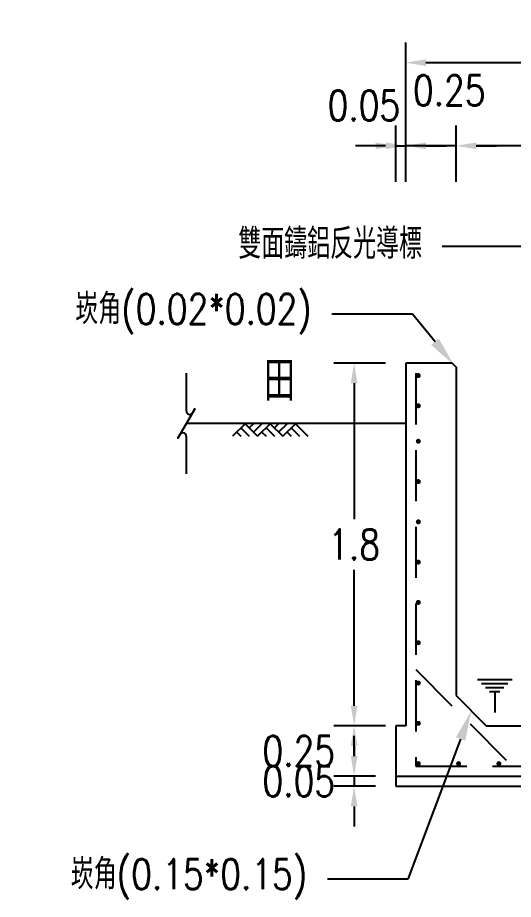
# Model space of a CAD drawing. Header units: millimetres. Extents: x -1400 to 47730, y 8839 to 61291.
# Drawn here: x 2947 to 5409, y 17497 to 21872 of the extents above; entities that cross this region are included whole.
import ezdxf
from ezdxf import colors
from ezdxf.entities.mleader import LeaderData, LeaderLine
from ezdxf.enums import TextEntityAlignment as Align
from ezdxf.math import Vec2, Vec3

# ---------------------------------------------------------------- set-up
doc = ezdxf.new("R2010")
doc.units = ezdxf.units.MM
doc.header["$LTSCALE"] = 20
doc.linetypes.add('DASHED', pattern=[19.05, 12.7, -6.35])
for name, color, linetype in [('CON', 7, 'Continuous'), ('DIM', 7, 'Continuous'), ('GL', 253, 'Continuous'), ('MLEADER', 2, 'Continuous'), ('ST', 1, 'DASHED')]:
    doc.layers.add(name, color=color, linetype=linetype)
doc.styles.add('YLIA', font='romans.shx', dxfattribs={"width": 0.8, "bigfont": 'lsp.shx'})
doc.dimstyles.new('DIM50m', dxfattribs={"dimscale": 50, "dimtxt": 3, "dimasz": 2, "dimexe": 2, "dimexo": 2, "dimgap": 1, "dimtad": 1, "dimtih": 1, "dimtoh": 1, "dimdec": 4, "dimlfac": 0.001, "dimdsep": 46, "dimtxsty": 'YLIA', "dimcen": 2, "dimdle": 2, "dimadec": 0, "dimazin": 0, "dimtfac": 1, "dimtdec": 4, "dimtmove": 2, "dimatfit": 3, "dimfxl": 0, "dimtolj": 1, "dimarcsym": 0})

# ---------------------------------------------------------------- blocks, each defined once
blk = doc.blocks.new('A$C378B6A3C')
at = {"lineweight": -3}
for p, q in [((-923.81, 9940.47), (-889.46, 9940.47)), ((-919.8, 9936.47), (-893.47, 9936.47)), ((-915.79, 9932.47), (-897.47, 9932.47)), ((-911.78, 9928.47), (-901.48, 9928.47)), ((-906.63, 9928.47), (-906.63, 9907.6))]:
    blk.add_line(p, q, dxfattribs=at)
blk = doc.blocks.new('*D25')
at = {"layer": 'Defpoints', "color": 0, "transparency": 16777216}
for p in [(5125, 21236.5), (5125, 20957.7), (6325, 20937.7)]:
    blk.add_point(p, dxfattribs=at)
at = {"layer": 'DIM', "color": 0, "lineweight": -2, "transparency": 16777216}
for p, q in [((5125, 21057.7), (5125, 21336.5)), ((6325, 21037.7), (6325, 21336.5)), ((6225, 21236.5), (5225, 21236.5))]:
    blk.add_line(p, q, dxfattribs=at)
at = {"layer": 'DIM', "color": 0, "transparency": 16777216}
for points in [[(5225, 21253.1), (5225, 21219.8), (5125, 21236.5)], [(6225, 21253.1), (6225, 21219.8), (6325, 21236.5)]]:
    blk.add_solid(points, dxfattribs=at)
at = {"layer": 'DIM', "color": 0, "transparency": 16777216, "insert": (5725, 21361.5), "char_height": 150, "attachment_point": 5, "style": 'YLIA'}
blk.add_mtext('\\A1;1.2', dxfattribs=at)
blk = doc.blocks.new('*D26')
at = {"layer": 'Defpoints', "color": 0, "transparency": 16777216}
for p in [(4875, 21236.5), (4875, 20957.7), (5125, 20957.7)]:
    blk.add_point(p, dxfattribs=at)
at = {"layer": 'DIM', "color": 0, "lineweight": -2, "transparency": 16777216}
for p, q in [((4875, 21057.7), (4875, 21336.5)), ((5125, 21057.7), (5125, 21336.5)), ((4775, 21236.5), (4675, 21236.5)), ((5125, 21236.5), (4875, 21236.5)), ((5225, 21236.5), (5325, 21236.5))]:
    blk.add_line(p, q, dxfattribs=at)
at = {"layer": 'DIM', "color": 0, "transparency": 16777216}
for points in [[(4775, 21253.1), (4775, 21219.8), (4875, 21236.5)], [(5225, 21253.1), (5225, 21219.8), (5125, 21236.5)]]:
    blk.add_solid(points, dxfattribs=at)
at = {"layer": 'DIM', "color": 0, "transparency": 16777216, "insert": (5091.1, 21511.5), "char_height": 150, "attachment_point": 5, "style": 'YLIA'}
blk.add_mtext('\\A1;0.25', dxfattribs=at)
blk = doc.blocks.new('*D29')
at = {"layer": 'Defpoints', "color": 0, "transparency": 16777216}
for p in [(6575, 21649), (4875, 21236.5), (6575, 21236.5)]:
    blk.add_point(p, dxfattribs=at)
at = {"layer": 'DIM', "color": 0, "lineweight": -2, "transparency": 16777216}
for p, q in [((4875, 21336.5), (4875, 21749)), ((6575, 21336.5), (6575, 21749)), ((4975, 21649), (6475, 21649))]:
    blk.add_line(p, q, dxfattribs=at)
at = {"layer": 'DIM', "color": 0, "transparency": 16777216}
for points in [[(4975, 21665.7), (4975, 21632.4), (4875, 21649)], [(6475, 21665.7), (6475, 21632.4), (6575, 21649)]]:
    blk.add_solid(points, dxfattribs=at)
at = {"layer": 'DIM', "color": 0, "transparency": 16777216, "insert": (5725, 21774), "char_height": 150, "attachment_point": 5, "style": 'YLIA'}
blk.add_mtext('\\A1;1.7', dxfattribs=at)
blk = doc.blocks.new('*D31')
at = {"layer": 'Defpoints', "color": 0, "transparency": 16777216}
for p in [(4875, 21236.5), (4825, 20957.7), (4875, 20957.7)]:
    blk.add_point(p, dxfattribs=at)
at = {"layer": 'DIM', "color": 0, "lineweight": -2, "transparency": 16777216}
for p, q in [((4825, 21057.7), (4825, 21336.5)), ((4875, 21057.7), (4875, 21336.5)), ((4725, 21236.5), (4625, 21236.5)), ((4825, 21236.5), (4875, 21236.5)), ((4975, 21236.5), (5075, 21236.5))]:
    blk.add_line(p, q, dxfattribs=at)
at = {"layer": 'DIM', "color": 0, "transparency": 16777216}
for points in [[(4725, 21253.1), (4725, 21219.8), (4825, 21236.5)], [(4975, 21253.1), (4975, 21219.8), (4875, 21236.5)]]:
    blk.add_solid(points, dxfattribs=at)
at = {"layer": 'DIM', "color": 0, "transparency": 16777216, "insert": (4667.2, 21436.5), "char_height": 150, "attachment_point": 5, "style": 'YLIA'}
blk.add_mtext('\\A1;0.05', dxfattribs=at)
blk = doc.blocks.new('*D33')
at = {"layer": 'Defpoints', "color": 0, "transparency": 16777216}
for p in [(4875, 20157.7), (4618.6, 18357.7), (4875, 18357.7)]:
    blk.add_point(p, dxfattribs=at)
at = {"layer": 'DIM', "color": 0, "lineweight": -2, "transparency": 16777216}
for p, q in [((4775, 20157.7), (4518.6, 20157.7)), ((4618.6, 20057.7), (4618.6, 19382.7)), ((4618.6, 18457.7), (4618.6, 19132.7)), ((4775, 18357.7), (4518.6, 18357.7))]:
    blk.add_line(p, q, dxfattribs=at)
at = {"layer": 'DIM', "color": 0, "transparency": 16777216}
for points in [[(4602, 20057.7), (4635.3, 20057.7), (4618.6, 20157.7)], [(4602, 18457.7), (4635.3, 18457.7), (4618.6, 18357.7)]]:
    blk.add_solid(points, dxfattribs=at)
at = {"layer": 'DIM', "color": 0, "transparency": 16777216, "insert": (4618.6, 19257.7), "char_height": 150, "attachment_point": 5, "style": 'YLIA'}
blk.add_mtext('\\A1;1.8', dxfattribs=at)
blk = doc.blocks.new('*D34')
at = {"layer": 'Defpoints', "color": 0, "transparency": 16777216}
for p in [(4875, 18357.7), (4618.6, 18107.7), (4825, 18107.7)]:
    blk.add_point(p, dxfattribs=at)
at = {"layer": 'DIM', "color": 0, "lineweight": -2, "transparency": 16777216}
for p, q in [((4775, 18357.7), (4518.6, 18357.7)), ((4618.6, 18257.7), (4618.6, 18207.7)), ((4725, 18107.7), (4518.6, 18107.7))]:
    blk.add_line(p, q, dxfattribs=at)
at = {"layer": 'DIM', "color": 0, "transparency": 16777216}
for points in [[(4602, 18257.7), (4635.3, 18257.7), (4618.6, 18357.7)], [(4602, 18207.7), (4635.3, 18207.7), (4618.6, 18107.7)]]:
    blk.add_solid(points, dxfattribs=at)
at = {"layer": 'DIM', "color": 0, "transparency": 16777216, "insert": (4343.6, 18232.7), "char_height": 150, "attachment_point": 5, "style": 'YLIA'}
blk.add_mtext('\\A1;0.25', dxfattribs=at)
blk = doc.blocks.new('*D35')
at = {"layer": 'Defpoints', "color": 0, "transparency": 16777216}
for p in [(4825, 18107.7), (4618.6, 18057.7), (4825, 18057.7)]:
    blk.add_point(p, dxfattribs=at)
at = {"layer": 'DIM', "color": 0, "lineweight": -2, "transparency": 16777216}
for p, q in [((4618.6, 18207.7), (4618.6, 18307.7)), ((4725, 18107.7), (4518.6, 18107.7)), ((4618.6, 18107.7), (4618.6, 18057.7)), ((4725, 18057.7), (4518.6, 18057.7)), ((4618.6, 17957.7), (4618.6, 17857.7))]:
    blk.add_line(p, q, dxfattribs=at)
at = {"layer": 'DIM', "color": 0, "transparency": 16777216}
for points in [[(4602, 18207.7), (4635.3, 18207.7), (4618.6, 18107.7)], [(4602, 17957.7), (4635.3, 17957.7), (4618.6, 18057.7)]]:
    blk.add_solid(points, dxfattribs=at)
at = {"layer": 'DIM', "color": 0, "transparency": 16777216, "insert": (4343.6, 18082.7), "char_height": 150, "attachment_point": 5, "style": 'YLIA'}
blk.add_mtext('\\A1;0.05', dxfattribs=at)
blk = doc.blocks.new('LeftGL')
for p, q in [((-16.667, 5), (-16.667, 1.25)), ((0, 0), (-16.667, 0)), ((-10.833, -0.011), (-12.083, -1.261)), ((-11.667, -0.844), (-11.25, -1.261)), ((-11.25, -0.428), (-10.417, -1.261)), ((-10.833, -0.011), (-9.583, -1.261)), ((-10, -0.011), (-10.417, -0.428)), ((-9.167, -0.011), (-10, -0.844)), ((-8.333, -0.011), (-9.583, -1.261)), ((-9.167, -0.844), (-8.75, -1.261)), ((-8.75, -0.428), (-7.917, -1.261)), ((-8.333, -0.011), (-7.083, -1.261)), ((-7.5, -0.011), (-7.917, -0.428)), ((-6.667, -0.011), (-7.5, -0.844)), ((-5.833, -0.011), (-7.083, -1.261)), ((-6.667, -0.844), (-6.25, -1.261)), ((-6.25, -0.428), (-5.417, -1.261)), ((-5.833, -0.011), (-4.583, -1.261)), ((-16.667, -1.25), (-16.667, -5))]:
    blk.add_line(p, q)
blk.add_lwpolyline([(-16.068, 1.049), (-15.833, 1.458), (-17.5, -1.458), (-17.266, -1.05)])
for centre, start, end in [((-16.333, 1.25), 180.09125, 322.83223), ((-17, -1.25), 0, 143.02745)]:
    blk.add_arc(centre, 0.333, start, end)
at = {"style": 'YLIA', "width": 0.8}
blk.add_attdef('ENV', text='', height=4, dxfattribs=at).set_placement((-7.413, 4.242), align=Align.MIDDLE_CENTER)
blk = doc.blocks.new('*D36')
at = {"layer": 'Defpoints', "color": 0, "transparency": 16777216}
for p in [(5402.7, 18587.7), (5402.7, 18357.7), (5571.2, 18357.7)]:
    blk.add_point(p, dxfattribs=at)
at = {"layer": 'DIM', "color": 0, "lineweight": -2, "transparency": 16777216}
for p, q in [((5571.2, 18687.7), (5571.2, 18787.7)), ((5502.7, 18587.7), (5671.2, 18587.7)), ((5571.2, 18587.7), (5571.2, 18357.7)), ((5502.7, 18357.7), (5671.2, 18357.7)), ((5571.2, 18257.7), (5571.2, 18157.7))]:
    blk.add_line(p, q, dxfattribs=at)
at = {"layer": 'DIM', "color": 0, "transparency": 16777216}
for points in [[(5554.5, 18687.7), (5587.8, 18687.7), (5571.2, 18587.7)], [(5554.5, 18257.7), (5587.8, 18257.7), (5571.2, 18357.7)]]:
    blk.add_solid(points, dxfattribs=at)
at = {"layer": 'DIM', "color": 0, "transparency": 16777216, "insert": (5996.2, 18472.7), "char_height": 150, "attachment_point": 5, "style": 'YLIA'}
blk.add_mtext('\\A1;0.23', dxfattribs=at)

msp = doc.modelspace()

# ---------------------------------------------------------------- hatches: boundary and pattern name
at = {"layer": 'ST'}
h = msp.add_hatch(color=256, dxfattribs=at)
edge = h.paths.add_edge_path()
edge.add_arc((4937.47119, 20096.05445), 12.5, 0, 360)
h = msp.add_hatch(color=256, dxfattribs=at)
edge = h.paths.add_edge_path()
edge.add_arc((4937.47119, 19946.05445), 12.5, 0, 360)
h = msp.add_hatch(color=256, dxfattribs=at)
edge = h.paths.add_edge_path()
edge.add_arc((4937.47119, 19770.19016), 12.5, 0, 360)
h = msp.add_hatch(color=256, dxfattribs=at)
edge = h.paths.add_edge_path()
edge.add_arc((4937.47119, 19570.19016), 12.5, 0, 360)
h = msp.add_hatch(color=256, dxfattribs=at)
edge = h.paths.add_edge_path()
edge.add_arc((4937.47119, 19370.19016), 12.5, 0, 360)
h = msp.add_hatch(color=256, dxfattribs=at)
edge = h.paths.add_edge_path()
edge.add_arc((4937.47119, 19170.19016), 12.5, 0, 360)
h = msp.add_hatch(color=256, dxfattribs=at)
edge = h.paths.add_edge_path()
edge.add_arc((4937.47119, 18970.19016), 12.5, 0, 360)
h = msp.add_hatch(color=256, dxfattribs=at)
edge = h.paths.add_edge_path()
edge.add_arc((4937.47119, 18770.19016), 12.5, 0, 360)
h = msp.add_hatch(color=256, dxfattribs=at)
edge = h.paths.add_edge_path()
edge.add_arc((4937.47119, 18570.19016), 12.5, 0, 360)
h = msp.add_hatch(color=256, dxfattribs=at)
edge = h.paths.add_edge_path()
edge.add_arc((4937.47119, 18370.19016), 12.5, 0, 360)
h = msp.add_hatch(color=256, dxfattribs=at)
edge = h.paths.add_edge_path()
edge.add_arc((4937.47119, 18170.19016), 12.5, 0, 360)
h = msp.add_hatch(color=256, dxfattribs=at)
edge = h.paths.add_edge_path()
edge.add_arc((5137.47119, 18170.19016), 12.5, 0, 360)
h = msp.add_hatch(color=256, dxfattribs=at)
edge = h.paths.add_edge_path()
edge.add_arc((5337.47119, 18170.19016), 12.5, 0, 360)

# ---------------------------------------------------------------- linework, layer by layer
at = {"layer": 'CON', "ltscale": 0.1}
for p, q in [((5105.02145, 20157.65211), (4875.02145, 20157.65211)), ((4875.02145, 20157.65211), (4875.02145, 18357.65211)), ((5105.02145, 20157.65211), (5125.02145, 20137.65211)), ((5125.02145, 20137.65211), (5125.02145, 18507.65211)), ((5125.02145, 18507.65211), (5275.02145, 18357.65211)), ((4875.02145, 18357.65211), (4825.02145, 18357.65211)), ((4825.02145, 18357.65211), (4825.02145, 18107.65211)), ((5275.02145, 18357.65211), (6175.02145, 18357.65211)), ((4825.02145, 18107.65211), (6625.02145, 18107.65211)), ((4825.02145, 18107.65211), (4825.02145, 18057.65211)), ((4825.02145, 18057.65211), (6625.02145, 18057.65211))]:
    msp.add_line(p, q, dxfattribs=at)
at = {"layer": 'GL', "ltscale": 0.1}
msp.add_line((4875.02145, 19857.65211), (4618.64948, 19857.65211), dxfattribs=at)
at = {"layer": 'ST'}
for p, q in [((4925.02145, 20107.65211), (4925.02145, 18157.65211)), ((4925.02145, 18636.94143), (5404.31078, 18157.65211)), ((4925.02145, 18157.65211), (6525.02145, 18157.65211))]:
    msp.add_line(p, q, dxfattribs=at)

# ---------------------------------------------------------------- block references
at = {"xscale": 5, "yscale": 5, "zscale": 5}
msp.add_blockref('A$C378B6A3C', (9850.02545, -31114.70853), dxfattribs=at)
at = {"layer": 'GL', "xscale": 50, "yscale": 50, "zscale": 50}
msp.add_blockref('LeftGL', (4618.64948, 19857.65211), dxfattribs=at).add_auto_attribs({'ENV': '田'})

# ---------------------------------------------------------------- dimensions: what is measured, and where the dimension line sits
at = {"layer": 'DIM'}
for base, p1, p2, picture, middle in [((6575.02145, 21649.04444), (4875.02145, 21236.45375), (6575.02145, 21236.45375), '*D29', (5725.02145, 21774.04444)), ((5125.02145, 21236.45375), (6325.02145, 20937.65211), (5125.02145, 20957.65211), '*D25', (5725.02145, 21361.45375))]:
    dim = msp.add_linear_dim(base=base, p1=p1, p2=p2, dimstyle='DIM50m', dxfattribs=at)
    dim.commit()
    dim.dimension.update_dxf_attribs({"geometry": picture, "text_midpoint": middle})
for p1, picture, middle in [((5125.02145, 20957.65211), '*D26', (5091.07462, 21511.45375)), ((4825.02145, 20957.65211), '*D31', (4667.16431, 21436.45375))]:
    dim = msp.add_linear_dim(base=(4875.02145, 21236.45375), p1=p1, p2=(4875.02145, 20957.65211), dimstyle='DIM50m', dxfattribs=at)
    dim.commit()
    dim.dimension.update_dxf_attribs({"geometry": picture, "text_midpoint": middle, "dimtype": 160})
for base, p1, p2, picture, middle in [((4618.64948, 18357.65211), (4875.02145, 20157.65211), (4875.02145, 18357.65211), '*D33', (4618.64948, 19257.65211)), ((5571.18236, 18357.65211), (5402.73705, 18587.65211), (5402.73705, 18357.65211), '*D36', (5996.18236, 18472.65211)), ((4618.64948, 18107.65211), (4875.02145, 18357.65211), (4825.02145, 18107.65211), '*D34', (4343.64948, 18232.65211)), ((4618.64948, 18057.65211), (4825.02145, 18107.65211), (4825.02145, 18057.65211), '*D35', (4343.64948, 18082.65211))]:
    dim = msp.add_linear_dim(base=base, p1=p1, p2=p2, angle=90, dimstyle='DIM50m', dxfattribs=at)
    dim.commit()
    dim.dimension.update_dxf_attribs({"geometry": picture, "text_midpoint": middle})

# ---------------------------------------------------------------- leaders
at = {"layer": 'MLEADER'}
ml = msp.add_multileader_mtext('Standard', dxfattribs=at)
ml.set_content('雙面鑄鋁反光導標', color=256, style='YLIA')
ml.set_leader_properties()
ml.build(insert=Vec2(0, 0))
ml.multileader.update_dxf_attribs({"arrow_head_size": 150, "scale": 50})
ctx = ml.context
ctx.base_point, ctx.scale, ctx.char_height, ctx.arrow_head_size, ctx.landing_gap_size, ctx.plane_origin = Vec3(3674.97493, 20736.54571), 50, 150, 150, 100, Vec3(6449.58145, 21036.54571)
ctx.text_align_type = 2
notes = []
notes.append((ctx, [(0, (1, 1, 0), (5455.47493, 20736.54571), (-1, 0), 400, [(0, [(6394.58145, 20736.54571)], 0, [])])]))
ctx.mtext.insert, ctx.mtext.alignment, ctx.mtext.flow_direction = Vec3(4955.47493, 20825.47533), 3, 5
ml = msp.add_multileader_mtext('Standard', dxfattribs=at)
ml.set_content('崁角(0.02*0.02)', color=256, style='YLIA')
ml.set_leader_properties()
ml.build(insert=Vec2(0, 0))
ml.multileader.update_dxf_attribs({"arrow_head_size": 150, "scale": 50})
ctx = ml.context
ctx.base_point, ctx.scale, ctx.char_height, ctx.arrow_head_size, ctx.landing_gap_size, ctx.plane_origin = Vec3(2991.86484, 20401.43472), 50, 150, 150, 100, Vec3(5492.64857, 20459.9423)
ctx.text_align_type = 2
notes.append((ctx, [(0, (1, 1, 0), (4908.43627, 20401.43472), (-1, 0), 400, [(0, [(5115.02145, 20147.65211)], 0, [])])]))
ctx.mtext.insert, ctx.mtext.alignment, ctx.mtext.flow_direction = Vec3(4408.43627, 20501.43472), 3, 5
ml = msp.add_multileader_mtext('Standard', dxfattribs=at)
ml.set_content('崁角(0.15*0.15)', color=256, style='YLIA')
ml.set_leader_properties()
ml.build(insert=Vec2(0, 0))
ml.multileader.update_dxf_attribs({"arrow_head_size": 150, "scale": 50})
ctx = ml.context
ctx.base_point, ctx.scale, ctx.char_height, ctx.arrow_head_size, ctx.landing_gap_size, ctx.plane_origin = Vec3(2969.32997, 17596.61896), 50, 150, 150, 100, Vec3(4861.84859, 17814.06578)
ctx.text_align_type = 2
notes.append((ctx, [(0, (1, 1, 0), (4885.90139, 17596.61896), (-1, 0), 400, [(0, [(5200.02145, 18432.65211)], 0, [])])]))
ctx.mtext.insert, ctx.mtext.alignment, ctx.mtext.flow_direction = Vec3(4385.90139, 17696.61896), 3, 5
for ctx, leaders in notes:
    for number, flags, end, landing, length, lines in leaders:
        leader = LeaderData()
        leader.index, (leader.has_last_leader_line, leader.has_dogleg_vector, leader.attachment_direction) = number, flags
        leader.last_leader_point, leader.dogleg_vector, leader.dogleg_length = Vec3(end), Vec3(landing), length
        for number, points, colour, breaks in lines:
            line = LeaderLine()
            line.index, line.vertices, line.color, line.breaks = number, Vec3.list(points), colors.encode_raw_color(colour), breaks
            leader.lines.append(line)
        ctx.leaders.append(leader)

doc.saveas('drawing.dxf')
